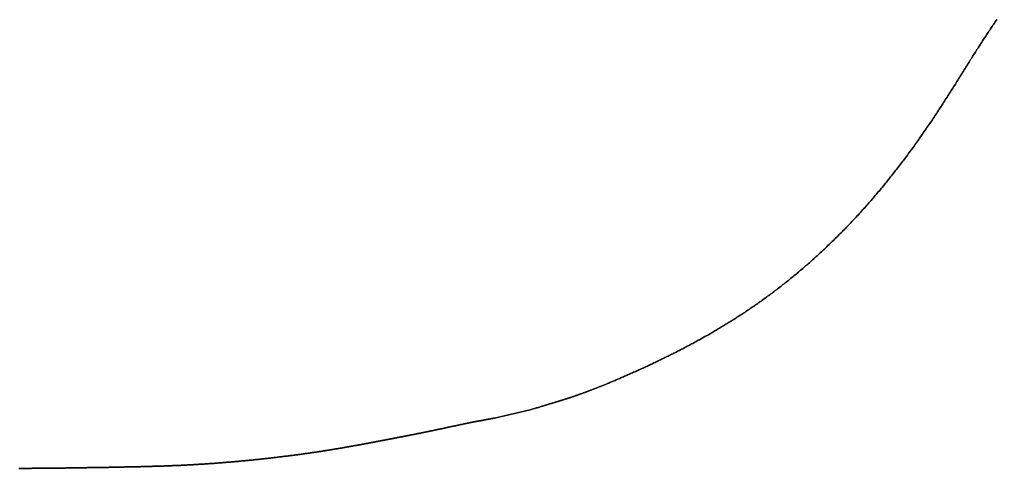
# Model space of a CAD drawing. Header units: inches. Extents: x 130170 to 284068, y 377793 to 804530.
# Drawn here: x 255829.5 to 255961.3, y 734740.1 to 734800.7 of the extents above; entities that cross this region are included whole.
import ezdxf

# ---------------------------------------------------------------- set-up
doc = ezdxf.new("R2010")
doc.units = ezdxf.units.IN
doc.header["$MEASUREMENT"] = 0
doc.layers.add('muni_il', color=7, linetype='Continuous')

msp = doc.modelspace()

# ---------------------------------------------------------------- linework, layer by layer
at = {"layer": 'muni_il'}
for points in [[(255829.47, 734740.12), (255829.57, 734740.12), (255829.67, 734740.12), (255829.76, 734740.12), (255829.86, 734740.12), (255829.96, 734740.12), (255830.06, 734740.13), (255830.16, 734740.13), (255830.26, 734740.13), (255830.35, 734740.13), (255830.45, 734740.13), (255830.55, 734740.13), (255830.65, 734740.13), (255830.75, 734740.13), (255830.85, 734740.13), (255830.95, 734740.13), (255831.04, 734740.13), (255831.14, 734740.13), (255831.24, 734740.14), (255831.34, 734740.14), (255831.44, 734740.14), (255831.54, 734740.14), (255831.64, 734740.14), (255831.74, 734740.14), (255831.84, 734740.14), (255831.94, 734740.14), (255832.04, 734740.14), (255832.14, 734740.14), (255832.24, 734740.14), (255832.34, 734740.15), (255832.44, 734740.15), (255832.54, 734740.15), (255832.63, 734740.15), (255832.73, 734740.15), (255832.83, 734740.15), (255832.93, 734740.15), (255833.03, 734740.15), (255833.13, 734740.15), (255833.23, 734740.15), (255833.33, 734740.16), (255833.43, 734740.16), (255833.53, 734740.16), (255833.63, 734740.16), (255833.73, 734740.16), (255833.83, 734740.16), (255833.93, 734740.16), (255834.03, 734740.16), (255834.12, 734740.16), (255834.22, 734740.16), (255834.32, 734740.17), (255834.42, 734740.17), (255834.52, 734740.17), (255834.62, 734740.17), (255834.72, 734740.17), (255834.82, 734740.17), (255834.91, 734740.17), (255835.01, 734740.17), (255835.11, 734740.18), (255835.21, 734740.18), (255835.31, 734740.18), (255835.4, 734740.18), (255835.5, 734740.18), (255835.6, 734740.18), (255835.7, 734740.18), (255835.8, 734740.18), (255835.89, 734740.19), (255835.99, 734740.19), (255836.09, 734740.19), (255836.18, 734740.19), (255836.28, 734740.19), (255836.38, 734740.19), (255836.47, 734740.19), (255836.57, 734740.19), (255836.67, 734740.2), (255836.76, 734740.2), (255836.86, 734740.2), (255836.95, 734740.2), (255837.05, 734740.2), (255837.14, 734740.2), (255837.24, 734740.2), (255837.33, 734740.2), (255837.43, 734740.21), (255837.52, 734740.21), (255837.62, 734740.21), (255837.71, 734740.21), (255837.81, 734740.21), (255837.9, 734740.21), (255837.99, 734740.21), (255838.09, 734740.22), (255838.18, 734740.22), (255838.27, 734740.22), (255838.37, 734740.22), (255838.46, 734740.22), (255838.55, 734740.22), (255838.64, 734740.22), (255838.73, 734740.23), (255838.83, 734740.23), (255838.92, 734740.23), (255839.01, 734740.23), (255839.1, 734740.23), (255839.19, 734740.23), (255839.28, 734740.23), (255839.37, 734740.24), (255839.46, 734740.24), (255839.55, 734740.24), (255839.64, 734740.24), (255839.73, 734740.24), (255839.82, 734740.24), (255839.91, 734740.24), (255840, 734740.25), (255840.09, 734740.25), (255840.17, 734740.25), (255840.26, 734740.25), (255840.35, 734740.25), (255840.44, 734740.25), (255840.52, 734740.26), (255840.61, 734740.26), (255840.7, 734740.26), (255840.78, 734740.26), (255840.87, 734740.26), (255840.96, 734740.26), (255841.04, 734740.26), (255841.13, 734740.27), (255841.21, 734740.27), (255841.3, 734740.27), (255841.38, 734740.27), (255841.47, 734740.27), (255841.55, 734740.27), (255841.64, 734740.28), (255841.72, 734740.28), (255841.8, 734740.28), (255841.89, 734740.28), (255841.97, 734740.28), (255842.05, 734740.28), (255842.14, 734740.28), (255842.22, 734740.29), (255842.3, 734740.29), (255842.38, 734740.29), (255842.47, 734740.29), (255842.55, 734740.29), (255842.63, 734740.29), (255842.71, 734740.3), (255842.79, 734740.3), (255842.87, 734740.3), (255842.95, 734740.3), (255843.03, 734740.3), (255843.11, 734740.3), (255843.19, 734740.31), (255843.27, 734740.31), (255843.35, 734740.31), (255843.43, 734740.31), (255843.51, 734740.31), (255843.59, 734740.31), (255843.67, 734740.31), (255843.74, 734740.32), (255843.82, 734740.32), (255843.9, 734740.32), (255843.98, 734740.32), (255844.06, 734740.32), (255844.13, 734740.32), (255844.21, 734740.33), (255844.29, 734740.33), (255844.36, 734740.33), (255844.44, 734740.33), (255844.52, 734740.33), (255844.59, 734740.33), (255844.67, 734740.34), (255844.75, 734740.34), (255844.82, 734740.34), (255844.9, 734740.34), (255844.97, 734740.34), (255845.05, 734740.34), (255845.12, 734740.35), (255845.2, 734740.35), (255845.28, 734740.35), (255845.35, 734740.35), (255845.42, 734740.35), (255845.5, 734740.35), (255845.57, 734740.36), (255845.65, 734740.36), (255845.72, 734740.36), (255845.8, 734740.36), (255845.87, 734740.36), (255845.95, 734740.37), (255846.02, 734740.37), (255846.09, 734740.37), (255846.17, 734740.37), (255846.24, 734740.37), (255846.31, 734740.37), (255846.39, 734740.38), (255846.46, 734740.38), (255846.54, 734740.38), (255846.61, 734740.38), (255846.68, 734740.38), (255846.76, 734740.39), (255846.83, 734740.39), (255846.9, 734740.39), (255846.98, 734740.39), (255847.05, 734740.39), (255847.12, 734740.4), (255847.2, 734740.4), (255847.27, 734740.4), (255847.34, 734740.4), (255847.42, 734740.4), (255847.49, 734740.41), (255847.56, 734740.41), (255847.64, 734740.41), (255847.71, 734740.41), (255847.78, 734740.41), (255847.86, 734740.42), (255847.93, 734740.42), (255848, 734740.42), (255848.08, 734740.42), (255848.15, 734740.42), (255848.22, 734740.43), (255848.3, 734740.43), (255848.37, 734740.43), (255848.44, 734740.43), (255848.52, 734740.44), (255848.59, 734740.44), (255848.67, 734740.44), (255848.74, 734740.44), (255848.82, 734740.45), (255848.89, 734740.45), (255848.96, 734740.45), (255849.04, 734740.45), (255849.11, 734740.46), (255849.19, 734740.46), (255849.26, 734740.46), (255849.34, 734740.46), (255849.41, 734740.47), (255849.49, 734740.47), (255849.57, 734740.47), (255849.64, 734740.48), (255849.72, 734740.48), (255849.79, 734740.48), (255849.87, 734740.48), (255849.95, 734740.49), (255850.02, 734740.49), (255850.1, 734740.49), (255850.18, 734740.5), (255850.25, 734740.5), (255850.33, 734740.5), (255850.41, 734740.51), (255850.49, 734740.51), (255850.57, 734740.51), (255850.64, 734740.52), (255850.72, 734740.52), (255850.8, 734740.52), (255850.88, 734740.53), (255850.96, 734740.53), (255851.04, 734740.53), (255851.12, 734740.54), (255851.2, 734740.54), (255851.28, 734740.54), (255851.36, 734740.55), (255851.44, 734740.55), (255851.52, 734740.56), (255851.6, 734740.56), (255851.68, 734740.56), (255851.77, 734740.57), (255851.85, 734740.57), (255851.93, 734740.58), (255852.01, 734740.58), (255852.1, 734740.58), (255852.18, 734740.59), (255852.26, 734740.59), (255852.35, 734740.6), (255852.43, 734740.6), (255852.52, 734740.61), (255852.6, 734740.61), (255852.69, 734740.62), (255852.77, 734740.62), (255852.86, 734740.63), (255852.94, 734740.63), (255853.03, 734740.64), (255853.12, 734740.64), (255853.2, 734740.65), (255853.29, 734740.65), (255853.38, 734740.66), (255853.47, 734740.66), (255853.56, 734740.67), (255853.64, 734740.67), (255853.73, 734740.68), (255853.82, 734740.68), (255853.91, 734740.69), (255854, 734740.69), (255854.09, 734740.7), (255854.18, 734740.71), (255854.27, 734740.71), (255854.37, 734740.72), (255854.46, 734740.72), (255854.55, 734740.73), (255854.64, 734740.74), (255854.73, 734740.74), (255854.83, 734740.75), (255854.92, 734740.75), (255855.02, 734740.76), (255855.11, 734740.77), (255855.2, 734740.77), (255855.3, 734740.78), (255855.39, 734740.79), (255855.49, 734740.79), (255855.58, 734740.8), (255855.68, 734740.81), (255855.78, 734740.81), (255855.87, 734740.82), (255855.97, 734740.83), (255856.07, 734740.84), (255856.17, 734740.84), (255856.26, 734740.85), (255856.36, 734740.86), (255856.46, 734740.87), (255856.56, 734740.87), (255856.66, 734740.88), (255856.76, 734740.89), (255856.86, 734740.9), (255856.96, 734740.91), (255857.06, 734740.91), (255857.16, 734740.92), (255857.26, 734740.93), (255857.36, 734740.94), (255857.46, 734740.95), (255857.56, 734740.95), (255857.67, 734740.96), (255857.77, 734740.97), (255857.87, 734740.98), (255857.97, 734740.99), (255858.08, 734741), (255858.18, 734741.01), (255858.28, 734741.02), (255858.39, 734741.02), (255858.49, 734741.03), (255858.59, 734741.04), (255858.7, 734741.05), (255858.8, 734741.06), (255858.91, 734741.07), (255859.01, 734741.08), (255859.12, 734741.09), (255859.22, 734741.1), (255859.33, 734741.11), (255859.43, 734741.12), (255859.54, 734741.13), (255859.65, 734741.14), (255859.75, 734741.15), (255859.86, 734741.16), (255859.97, 734741.17), (255860.07, 734741.18), (255860.18, 734741.19), (255860.29, 734741.2), (255860.39, 734741.21), (255860.5, 734741.22), (255860.61, 734741.23), (255860.72, 734741.24), (255860.82, 734741.25), (255860.93, 734741.26), (255861.04, 734741.27), (255861.15, 734741.29), (255861.25, 734741.3), (255861.36, 734741.31), (255861.47, 734741.32), (255861.58, 734741.33), (255861.69, 734741.34), (255861.79, 734741.35), (255861.9, 734741.36), (255862.01, 734741.38), (255862.12, 734741.39), (255862.23, 734741.4), (255862.33, 734741.41), (255862.44, 734741.42), (255862.55, 734741.43), (255862.66, 734741.45), (255862.77, 734741.46), (255862.87, 734741.47), (255862.98, 734741.48), (255863.09, 734741.49), (255863.2, 734741.51), (255863.31, 734741.52), (255863.41, 734741.53), (255863.52, 734741.54), (255863.63, 734741.55), (255863.74, 734741.57), (255863.84, 734741.58), (255863.95, 734741.59), (255864.06, 734741.6), (255864.16, 734741.62), (255864.27, 734741.63), (255864.38, 734741.64), (255864.48, 734741.65), (255864.59, 734741.67), (255864.7, 734741.68), (255864.8, 734741.69), (255864.91, 734741.71), (255865.01, 734741.72), (255865.12, 734741.73), (255865.22, 734741.74), (255865.33, 734741.76), (255865.43, 734741.77), (255865.54, 734741.78), (255865.64, 734741.8), (255865.75, 734741.81), (255865.85, 734741.82), (255865.95, 734741.84), (255866.06, 734741.85), (255866.16, 734741.86), (255866.26, 734741.88), (255866.36, 734741.89), (255866.47, 734741.9), (255866.57, 734741.92), (255866.67, 734741.93), (255866.77, 734741.94), (255866.87, 734741.96), (255866.97, 734741.97), (255867.07, 734741.98), (255867.18, 734742), (255867.28, 734742.01), (255867.37, 734742.02), (255867.47, 734742.04), (255867.57, 734742.05), (255867.67, 734742.06), (255867.77, 734742.08), (255867.87, 734742.09), (255867.97, 734742.1), (255868.06, 734742.12), (255868.16, 734742.13), (255868.26, 734742.15), (255868.35, 734742.16), (255868.45, 734742.17), (255868.55, 734742.19), (255868.64, 734742.2), (255868.74, 734742.21), (255868.83, 734742.23), (255868.92, 734742.24), (255869.02, 734742.26), (255869.11, 734742.27), (255869.21, 734742.28), (255869.3, 734742.3), (255869.39, 734742.31), (255869.48, 734742.32), (255869.58, 734742.34), (255869.67, 734742.35), (255869.76, 734742.37), (255869.85, 734742.38), (255869.94, 734742.39), (255870.03, 734742.41), (255870.12, 734742.42), (255870.21, 734742.43), (255870.3, 734742.45), (255870.39, 734742.46), (255870.47, 734742.48), (255870.56, 734742.49), (255870.65, 734742.5), (255870.74, 734742.52), (255870.82, 734742.53), (255870.91, 734742.54), (255871, 734742.56), (255871.08, 734742.57), (255871.17, 734742.58), (255871.25, 734742.6), (255871.34, 734742.61), (255871.42, 734742.63), (255871.5, 734742.64), (255871.59, 734742.65), (255871.67, 734742.67), (255871.75, 734742.68), (255871.84, 734742.69), (255871.92, 734742.71), (255872, 734742.72), (255872.08, 734742.73), (255872.16, 734742.75), (255872.25, 734742.76), (255872.33, 734742.78), (255872.41, 734742.79), (255872.49, 734742.8), (255872.57, 734742.82), (255872.65, 734742.83), (255872.73, 734742.84), (255872.8, 734742.86), (255872.88, 734742.87), (255872.96, 734742.88), (255873.04, 734742.9), (255873.12, 734742.91), (255873.2, 734742.92), (255873.27, 734742.94), (255873.35, 734742.95), (255873.43, 734742.96), (255873.5, 734742.98), (255873.58, 734742.99), (255873.65, 734743), (255873.73, 734743.02), (255873.81, 734743.03), (255873.88, 734743.04), (255873.96, 734743.06), (255874.03, 734743.07), (255874.1, 734743.08), (255874.18, 734743.1), (255874.25, 734743.11), (255874.33, 734743.12), (255874.4, 734743.14), (255874.47, 734743.15), (255874.55, 734743.16), (255874.62, 734743.18), (255874.69, 734743.19), (255874.76, 734743.2), (255874.84, 734743.22), (255874.91, 734743.23), (255874.98, 734743.24), (255875.05, 734743.25), (255875.12, 734743.27), (255875.19, 734743.28), (255875.27, 734743.29), (255875.34, 734743.31), (255875.41, 734743.32), (255875.48, 734743.33), (255875.55, 734743.35), (255875.62, 734743.36), (255875.69, 734743.37), (255875.76, 734743.38), (255875.83, 734743.4), (255875.9, 734743.41), (255875.97, 734743.42), (255876.04, 734743.44), (255876.1, 734743.45), (255876.17, 734743.46), (255876.24, 734743.47), (255876.31, 734743.49), (255876.38, 734743.5), (255876.45, 734743.51), (255876.52, 734743.52), (255876.58, 734743.54), (255876.65, 734743.55), (255876.72, 734743.56), (255876.79, 734743.58), (255876.85, 734743.59), (255876.92, 734743.6), (255876.99, 734743.61), (255877.06, 734743.63), (255877.12, 734743.64), (255877.19, 734743.65), (255877.26, 734743.66), (255877.32, 734743.68), (255877.39, 734743.69), (255877.46, 734743.7), (255877.52, 734743.71), (255877.59, 734743.73), (255877.65, 734743.74), (255877.72, 734743.75), (255877.78, 734743.76), (255877.85, 734743.78), (255877.92, 734743.79), (255877.98, 734743.8), (255878.05, 734743.81), (255878.11, 734743.83), (255878.18, 734743.84), (255878.24, 734743.85), (255878.31, 734743.86), (255878.37, 734743.88), (255878.44, 734743.89), (255878.5, 734743.9), (255878.57, 734743.91), (255878.63, 734743.92), (255878.69, 734743.94), (255878.76, 734743.95), (255878.82, 734743.96), (255878.89, 734743.97), (255878.95, 734743.99), (255879.01, 734744), (255879.08, 734744.01), (255879.14, 734744.02), (255879.21, 734744.03), (255879.27, 734744.05), (255879.33, 734744.06), (255879.4, 734744.07), (255879.46, 734744.08), (255879.52, 734744.1), (255879.59, 734744.11), (255879.65, 734744.12), (255879.71, 734744.13), (255879.78, 734744.14), (255879.84, 734744.16), (255879.9, 734744.17), (255879.97, 734744.18), (255880.03, 734744.19), (255880.09, 734744.2), (255880.16, 734744.22), (255880.22, 734744.23), (255880.28, 734744.24), (255880.35, 734744.25), (255880.41, 734744.27), (255880.47, 734744.28), (255880.54, 734744.29), (255880.6, 734744.3), (255880.66, 734744.31), (255880.72, 734744.33), (255880.79, 734744.34), (255880.85, 734744.35), (255880.91, 734744.36), (255880.98, 734744.38), (255881.04, 734744.39), (255881.11, 734744.4), (255881.17, 734744.41), (255881.23, 734744.43), (255881.3, 734744.44), (255881.36, 734744.45), (255881.42, 734744.46), (255881.49, 734744.47), (255881.55, 734744.49), (255881.62, 734744.5), (255881.68, 734744.51), (255881.75, 734744.53), (255881.81, 734744.54), (255881.88, 734744.55), (255881.94, 734744.56), (255882.01, 734744.58), (255882.07, 734744.59), (255882.14, 734744.6), (255882.2, 734744.62), (255882.27, 734744.63), (255882.33, 734744.64), (255882.4, 734744.65), (255882.47, 734744.67), (255882.53, 734744.68), (255882.6, 734744.69), (255882.67, 734744.71), (255882.74, 734744.72), (255882.8, 734744.73), (255882.87, 734744.75), (255882.94, 734744.76), (255883.01, 734744.78), (255883.08, 734744.79), (255883.15, 734744.8), (255883.21, 734744.82), (255883.28, 734744.83), (255883.35, 734744.85), (255883.42, 734744.86), (255883.5, 734744.87), (255883.57, 734744.89), (255883.64, 734744.9), (255883.71, 734744.92), (255883.78, 734744.93), (255883.85, 734744.95), (255883.92, 734744.96), (255884, 734744.98), (255884.07, 734744.99), (255884.14, 734745.01), (255884.22, 734745.02), (255884.29, 734745.04), (255884.37, 734745.05), (255884.44, 734745.07), (255884.52, 734745.08), (255884.59, 734745.1), (255884.67, 734745.11), (255884.74, 734745.13), (255884.82, 734745.14), (255884.9, 734745.16), (255884.98, 734745.18), (255885.05, 734745.19), (255885.13, 734745.21), (255885.21, 734745.22), (255885.29, 734745.24), (255885.37, 734745.26), (255885.45, 734745.27), (255885.53, 734745.29), (255885.6, 734745.31), (255885.68, 734745.32), (255885.77, 734745.34), (255885.85, 734745.36), (255885.93, 734745.37), (255886.01, 734745.39), (255886.09, 734745.41), (255886.17, 734745.42), (255886.25, 734745.44), (255886.33, 734745.46), (255886.42, 734745.48), (255886.5, 734745.49), (255886.58, 734745.51), (255886.66, 734745.53), (255886.74, 734745.55), (255886.83, 734745.56), (255886.91, 734745.58), (255886.99, 734745.6), (255887.07, 734745.62), (255887.16, 734745.63), (255887.24, 734745.65), (255887.32, 734745.67), (255887.4, 734745.69), (255887.49, 734745.7), (255887.57, 734745.72), (255887.65, 734745.74), (255887.73, 734745.76), (255887.82, 734745.77), (255887.9, 734745.79), (255887.98, 734745.81), (255888.06, 734745.82), (255888.14, 734745.84), (255888.22, 734745.86), (255888.3, 734745.88), (255888.38, 734745.89), (255888.46, 734745.91), (255888.54, 734745.93), (255888.62, 734745.94), (255888.7, 734745.96), (255888.78, 734745.98), (255888.86, 734745.99), (255888.93, 734746.01), (255889.01, 734746.03), (255889.09, 734746.04), (255889.16, 734746.06), (255889.24, 734746.07), (255889.31, 734746.09), (255889.39, 734746.11), (255889.46, 734746.12), (255889.54, 734746.14), (255889.61, 734746.15), (255889.68, 734746.17), (255889.75, 734746.18), (255889.82, 734746.2), (255889.89, 734746.21), (255889.96, 734746.22), (255890.03, 734746.24), (255890.1, 734746.25), (255890.17, 734746.27), (255890.24, 734746.28), (255890.31, 734746.3), (255890.38, 734746.31), (255890.44, 734746.32), (255890.51, 734746.34), (255890.58, 734746.35), (255890.64, 734746.36), (255890.71, 734746.38), (255890.77, 734746.39), (255890.84, 734746.4), (255890.9, 734746.41), (255890.97, 734746.43), (255891.03, 734746.44), (255891.1, 734746.45), (255891.16, 734746.46), (255891.23, 734746.48), (255891.29, 734746.49), (255891.36, 734746.5), (255891.42, 734746.51), (255891.49, 734746.53), (255891.55, 734746.54), (255891.62, 734746.55), (255891.69, 734746.56), (255891.75, 734746.58), (255891.82, 734746.59), (255891.89, 734746.6), (255891.96, 734746.61), (255892.03, 734746.63), (255892.1, 734746.64), (255892.17, 734746.65), (255892.24, 734746.67), (255892.32, 734746.68), (255892.39, 734746.69), (255892.47, 734746.71), (255892.54, 734746.72), (255892.62, 734746.74), (255892.7, 734746.75), (255892.78, 734746.76), (255892.86, 734746.78), (255892.94, 734746.79), (255893.02, 734746.81), (255893.1, 734746.82), (255893.19, 734746.84), (255893.27, 734746.85), (255893.35, 734746.87), (255893.44, 734746.89), (255893.52, 734746.9), (255893.61, 734746.92), (255898.39, 734748.03), (255898.69, 734748.12), (255898.84, 734748.16), (255898.98, 734748.2), (255899.12, 734748.25), (255899.25, 734748.28), (255899.38, 734748.32), (255899.51, 734748.36), (255899.64, 734748.4), (255899.76, 734748.43), (255899.88, 734748.47), (255899.99, 734748.51), (255900.11, 734748.54), (255900.22, 734748.57), (255900.33, 734748.61), (255900.43, 734748.64), (255900.54, 734748.67), (255900.64, 734748.7), (255900.74, 734748.73), (255900.84, 734748.76), (255900.94, 734748.79), (255901.03, 734748.82), (255901.12, 734748.84), (255901.21, 734748.87), (255901.3, 734748.9), (255901.39, 734748.93), (255901.47, 734748.95), (255901.55, 734748.98), (255901.63, 734749), (255901.71, 734749.03), (255901.79, 734749.05), (255901.87, 734749.07), (255901.94, 734749.1), (255902.02, 734749.12), (255902.09, 734749.14), (255902.16, 734749.17), (255902.23, 734749.19), (255902.3, 734749.21), (255902.37, 734749.23), (255902.43, 734749.25), (255902.5, 734749.27), (255902.56, 734749.29), (255902.63, 734749.31), (255902.69, 734749.33), (255902.75, 734749.35), (255902.81, 734749.37), (255902.87, 734749.39), (255902.93, 734749.41), (255902.99, 734749.43), (255903.05, 734749.44), (255903.11, 734749.46), (255903.16, 734749.48), (255903.22, 734749.5), (255903.28, 734749.52), (255903.33, 734749.53), (255903.39, 734749.55), (255903.44, 734749.57), (255903.5, 734749.59), (255903.55, 734749.61), (255903.61, 734749.62), (255903.66, 734749.64), (255903.72, 734749.66), (255903.77, 734749.68), (255903.83, 734749.7), (255903.88, 734749.71), (255903.94, 734749.73), (255903.99, 734749.75), (255904.05, 734749.77), (255904.1, 734749.79), (255904.16, 734749.81), (255904.22, 734749.83), (255904.27, 734749.85), (255904.33, 734749.87), (255904.39, 734749.89), (255904.45, 734749.91), (255904.51, 734749.93), (255904.57, 734749.95), (255904.63, 734749.97), (255904.69, 734749.99), (255904.75, 734750.01), (255904.82, 734750.03), (255904.88, 734750.06), (255904.94, 734750.08), (255905.01, 734750.1), (255905.08, 734750.13), (255905.14, 734750.15), (255905.21, 734750.18), (255905.28, 734750.2), (255905.35, 734750.23), (255905.42, 734750.25), (255905.5, 734750.28), (255905.57, 734750.31), (255905.64, 734750.33), (255905.72, 734750.36), (255905.8, 734750.39), (255905.87, 734750.42), (255905.95, 734750.45), (255906.03, 734750.48), (255906.12, 734750.51), (255906.2, 734750.54), (255906.28, 734750.57), (255906.37, 734750.6), (255906.45, 734750.64), (255906.54, 734750.67), (255906.63, 734750.7), (255906.72, 734750.74), (255906.81, 734750.77), (255906.9, 734750.81), (255907, 734750.85), (255907.09, 734750.88), (255907.19, 734750.92), (255907.29, 734750.96), (255907.39, 734751), (255907.49, 734751.04), (255907.59, 734751.08), (255907.69, 734751.12), (255907.79, 734751.16), (255907.9, 734751.2), (255908, 734751.24), (255908.11, 734751.29), (255908.22, 734751.33), (255908.33, 734751.37), (255908.44, 734751.42), (255908.55, 734751.46), (255908.66, 734751.51), (255908.78, 734751.56), (255908.89, 734751.61), (255909.01, 734751.65), (255909.13, 734751.7), (255909.24, 734751.75), (255909.36, 734751.8), (255909.48, 734751.85), (255909.61, 734751.9), (255909.73, 734751.95), (255909.85, 734752), (255909.98, 734752.06), (255910.1, 734752.11), (255910.23, 734752.16), (255910.36, 734752.22), (255910.48, 734752.27), (255910.61, 734752.33), (255910.74, 734752.38), (255910.87, 734752.44), (255911, 734752.5), (255911.14, 734752.55), (255911.27, 734752.61), (255911.4, 734752.67), (255911.54, 734752.73), (255911.67, 734752.79), (255911.81, 734752.85), (255911.95, 734752.91), (255912.08, 734752.97), (255912.22, 734753.03), (255912.36, 734753.09), (255912.5, 734753.16), (255912.64, 734753.22), (255912.78, 734753.28), (255912.92, 734753.35), (255913.06, 734753.41), (255913.2, 734753.47), (255913.35, 734753.54), (255913.49, 734753.61), (255913.63, 734753.67), (255913.78, 734753.74), (255913.92, 734753.8), (255914.07, 734753.87), (255914.21, 734753.94), (255914.36, 734754.01), (255914.5, 734754.07), (255914.65, 734754.14), (255914.79, 734754.21), (255914.94, 734754.28), (255915.09, 734754.35), (255915.24, 734754.42), (255915.38, 734754.49), (255915.53, 734754.56), (255915.68, 734754.63), (255915.83, 734754.71), (255915.98, 734754.78), (255916.13, 734754.85), (255916.27, 734754.92), (255916.42, 734755), (255916.57, 734755.07), (255916.72, 734755.14), (255916.87, 734755.22), (255917.02, 734755.29), (255917.17, 734755.37), (255917.32, 734755.44), (255917.47, 734755.52), (255917.62, 734755.59), (255917.77, 734755.67), (255917.92, 734755.74), (255918.07, 734755.82), (255918.22, 734755.9), (255918.37, 734755.97), (255918.52, 734756.05), (255918.67, 734756.13), (255918.82, 734756.21), (255918.98, 734756.28), (255919.13, 734756.36), (255919.28, 734756.44), (255919.43, 734756.52), (255919.58, 734756.6), (255919.73, 734756.68), (255919.88, 734756.76), (255920.03, 734756.84), (255920.18, 734756.92), (255920.33, 734757), (255920.48, 734757.08), (255920.63, 734757.17), (255920.78, 734757.25), (255920.93, 734757.33), (255921.08, 734757.41), (255921.23, 734757.49), (255921.38, 734757.58), (255921.53, 734757.66), (255921.68, 734757.75), (255921.83, 734757.83), (255921.98, 734757.91), (255922.13, 734758), (255922.28, 734758.08), (255922.43, 734758.17), (255922.58, 734758.25), (255922.73, 734758.34), (255922.88, 734758.43), (255923.03, 734758.51), (255923.17, 734758.6), (255923.32, 734758.69), (255923.47, 734758.77), (255923.62, 734758.86), (255923.77, 734758.95), (255923.92, 734759.04), (255924.07, 734759.13), (255924.22, 734759.22), (255924.37, 734759.31), (255924.51, 734759.4), (255924.66, 734759.49), (255924.81, 734759.58), (255924.96, 734759.67), (255925.11, 734759.76), (255925.26, 734759.85), (255925.4, 734759.95), (255925.55, 734760.04), (255925.7, 734760.13), (255925.85, 734760.22), (255926, 734760.32), (255926.14, 734760.41), (255926.29, 734760.51), (255926.44, 734760.6), (255926.59, 734760.7), (255926.74, 734760.79), (255926.88, 734760.89), (255927.03, 734760.99), (255927.18, 734761.08), (255927.33, 734761.18), (255927.47, 734761.28), (255927.62, 734761.38), (255927.77, 734761.48), (255927.92, 734761.58), (255928.06, 734761.68), (255928.21, 734761.78), (255928.36, 734761.88), (255928.51, 734761.98), (255928.65, 734762.08), (255928.8, 734762.19), (255928.95, 734762.29), (255929.1, 734762.39), (255929.24, 734762.5), (255929.39, 734762.6), (255929.54, 734762.7), (255929.69, 734762.81), (255929.83, 734762.92), (255929.98, 734763.02), (255930.13, 734763.13), (255930.28, 734763.24), (255930.43, 734763.35), (255930.57, 734763.45), (255930.72, 734763.56), (255930.87, 734763.67), (255931.02, 734763.78), (255931.16, 734763.89), (255931.31, 734764), (255931.46, 734764.12), (255931.61, 734764.23), (255931.75, 734764.34), (255931.9, 734764.46), (255932.05, 734764.57), (255932.2, 734764.68), (255932.35, 734764.8), (255932.49, 734764.92), (255932.64, 734765.03), (255932.79, 734765.15), (255932.94, 734765.27), (255933.09, 734765.38), (255933.23, 734765.5), (255933.38, 734765.62), (255933.53, 734765.74), (255933.68, 734765.86), (255933.83, 734765.98), (255933.97, 734766.11), (255934.12, 734766.23), (255934.27, 734766.35), (255934.42, 734766.47), (255934.57, 734766.6), (255934.71, 734766.72), (255934.86, 734766.85), (255935.01, 734766.97), (255935.16, 734767.1), (255935.31, 734767.23), (255935.46, 734767.36), (255935.6, 734767.48), (255935.75, 734767.61), (255935.9, 734767.74), (255936.05, 734767.87), (255936.2, 734768), (255936.35, 734768.14), (255936.49, 734768.27), (255936.64, 734768.4), (255936.79, 734768.53), (255936.94, 734768.67), (255937.09, 734768.8), (255937.23, 734768.94), (255937.38, 734769.07), (255937.53, 734769.21), (255937.68, 734769.35), (255937.83, 734769.48), (255937.97, 734769.62), (255938.12, 734769.76), (255938.27, 734769.9), (255938.42, 734770.04), (255938.56, 734770.18), (255938.71, 734770.32), (255938.86, 734770.46), (255939.01, 734770.61), (255939.15, 734770.75), (255939.3, 734770.89), (255939.45, 734771.04), (255939.6, 734771.18), (255939.74, 734771.33), (255939.89, 734771.47), (255940.04, 734771.62), (255940.18, 734771.77), (255940.33, 734771.91), (255940.48, 734772.06), (255940.62, 734772.21), (255940.77, 734772.36), (255940.92, 734772.51), (255941.06, 734772.66), (255941.21, 734772.81), (255941.35, 734772.96), (255941.5, 734773.12), (255941.64, 734773.27), (255941.79, 734773.42), (255941.93, 734773.58), (255942.08, 734773.73), (255942.22, 734773.89), (255942.37, 734774.04), (255942.51, 734774.2), (255942.66, 734774.35), (255942.8, 734774.51), (255942.94, 734774.67), (255943.09, 734774.83), (255943.23, 734774.99), (255943.37, 734775.14), (255943.52, 734775.3), (255943.66, 734775.46), (255943.8, 734775.63), (255943.95, 734775.79), (255944.09, 734775.95), (255944.23, 734776.11), (255944.37, 734776.27), (255944.51, 734776.44), (255944.65, 734776.6), (255944.79, 734776.76), (255944.93, 734776.93), (255945.07, 734777.09), (255945.21, 734777.26), (255945.35, 734777.42), (255945.49, 734777.59), (255945.63, 734777.75), (255945.77, 734777.92), (255945.91, 734778.09), (255946.05, 734778.26), (255946.19, 734778.42), (255946.32, 734778.59), (255946.46, 734778.76), (255946.6, 734778.93), (255946.73, 734779.1), (255946.87, 734779.27), (255947.01, 734779.44), (255947.14, 734779.61), (255947.28, 734779.78), (255947.41, 734779.95), (255947.55, 734780.12), (255947.68, 734780.3), (255947.82, 734780.47), (255947.95, 734780.64), (255948.08, 734780.81), (255948.22, 734780.99), (255948.35, 734781.16), (255948.48, 734781.33), (255948.61, 734781.51), (255948.75, 734781.68), (255948.88, 734781.86), (255949.01, 734782.03), (255949.14, 734782.21), (255949.27, 734782.38), (255949.4, 734782.56), (255949.53, 734782.73), (255949.66, 734782.91), (255949.78, 734783.08), (255949.91, 734783.26), (255950.04, 734783.44), (255950.17, 734783.61), (255950.29, 734783.79), (255950.42, 734783.97), (255950.55, 734784.14), (255950.67, 734784.32), (255950.8, 734784.5), (255950.92, 734784.68), (255951.05, 734784.85), (255951.17, 734785.03), (255951.3, 734785.21), (255951.42, 734785.39), (255951.54, 734785.57), (255951.67, 734785.74), (255951.79, 734785.92), (255951.91, 734786.1), (255952.03, 734786.28), (255952.15, 734786.46), (255952.28, 734786.64), (255952.4, 734786.81), (255952.52, 734786.99), (255952.64, 734787.17), (255952.75, 734787.35), (255952.87, 734787.53), (255952.99, 734787.71), (255953.11, 734787.89), (255953.23, 734788.06), (255953.35, 734788.24), (255953.46, 734788.42), (255953.58, 734788.6), (255953.7, 734788.78), (255953.81, 734788.96), (255953.93, 734789.13), (255954.04, 734789.31), (255954.16, 734789.49), (255954.27, 734789.67), (255954.39, 734789.85), (255954.5, 734790.02), (255954.62, 734790.2), (255954.73, 734790.38), (255954.84, 734790.56), (255954.96, 734790.74), (255955.07, 734790.91), (255955.18, 734791.09), (255955.29, 734791.27), (255955.4, 734791.44), (255955.51, 734791.62), (255955.63, 734791.8), (255955.74, 734791.97), (255955.85, 734792.15), (255955.96, 734792.32), (255956.07, 734792.5), (255956.18, 734792.67), (255956.29, 734792.85), (255956.4, 734793.02), (255956.51, 734793.2), (255956.61, 734793.37), (255956.72, 734793.55), (255956.83, 734793.72), (255956.94, 734793.89), (255957.05, 734794.07), (255957.16, 734794.24), (255957.26, 734794.41), (255957.37, 734794.59), (255957.48, 734794.76), (255957.59, 734794.93), (255957.69, 734795.1), (255957.8, 734795.27), (255957.91, 734795.44), (255958.02, 734795.61), (255958.12, 734795.78), (255958.23, 734795.95), (255958.34, 734796.12), (255958.44, 734796.29), (255958.55, 734796.46), (255958.66, 734796.63), (255958.76, 734796.79), (255958.87, 734796.96), (255958.98, 734797.13), (255959.08, 734797.29), (255959.19, 734797.46), (255959.3, 734797.63), (255959.4, 734797.79), (255959.51, 734797.96), (255959.62, 734798.12), (255959.72, 734798.28), (255959.83, 734798.45), (255959.94, 734798.61), (255960.05, 734798.77), (255960.15, 734798.93), (255960.26, 734799.1), (255960.37, 734799.26), (255960.48, 734799.42), (255960.59, 734799.58), (255960.69, 734799.74), (255960.8, 734799.9), (255960.91, 734800.05), (255961.02, 734800.21), (255961.13, 734800.37), (255961.24, 734800.53), (255961.35, 734800.68)], [(255961.35, 734800.68), (255961.24, 734800.53), (255961.13, 734800.37), (255961.02, 734800.21), (255960.91, 734800.05), (255960.8, 734799.9), (255960.69, 734799.74), (255960.59, 734799.58), (255960.48, 734799.42), (255960.37, 734799.26), (255960.26, 734799.1), (255960.15, 734798.93), (255960.05, 734798.77), (255959.94, 734798.61), (255959.83, 734798.45), (255959.72, 734798.28), (255959.62, 734798.12), (255959.51, 734797.96), (255959.4, 734797.79), (255959.3, 734797.63), (255959.19, 734797.46), (255959.08, 734797.29), (255958.98, 734797.13), (255958.87, 734796.96), (255958.76, 734796.79), (255958.66, 734796.63), (255958.55, 734796.46), (255958.44, 734796.29), (255958.34, 734796.12), (255958.23, 734795.95), (255958.12, 734795.78), (255958.02, 734795.61), (255957.91, 734795.44), (255957.8, 734795.27), (255957.69, 734795.1), (255957.59, 734794.93), (255957.48, 734794.76), (255957.37, 734794.59), (255957.26, 734794.41), (255957.16, 734794.24), (255957.05, 734794.07), (255956.94, 734793.89), (255956.83, 734793.72), (255956.72, 734793.55), (255956.61, 734793.37), (255956.51, 734793.2), (255956.4, 734793.02), (255956.29, 734792.85), (255956.18, 734792.67), (255956.07, 734792.5), (255955.96, 734792.32), (255955.85, 734792.15), (255955.74, 734791.97), (255955.63, 734791.8), (255955.51, 734791.62), (255955.4, 734791.44), (255955.29, 734791.27), (255955.18, 734791.09), (255955.07, 734790.91), (255954.96, 734790.74), (255954.84, 734790.56), (255954.73, 734790.38), (255954.62, 734790.2), (255954.5, 734790.02), (255954.39, 734789.85), (255954.27, 734789.67), (255954.16, 734789.49), (255954.04, 734789.31), (255953.93, 734789.13), (255953.81, 734788.96), (255953.7, 734788.78), (255953.58, 734788.6), (255953.46, 734788.42), (255953.35, 734788.24), (255953.23, 734788.06), (255953.11, 734787.89), (255952.99, 734787.71), (255952.87, 734787.53), (255952.75, 734787.35), (255952.64, 734787.17), (255952.52, 734786.99), (255952.4, 734786.81), (255952.28, 734786.64), (255952.15, 734786.46), (255952.03, 734786.28), (255951.91, 734786.1), (255951.79, 734785.92), (255951.67, 734785.74), (255951.54, 734785.57), (255951.42, 734785.39), (255951.3, 734785.21), (255951.17, 734785.03), (255951.05, 734784.85), (255950.92, 734784.68), (255950.8, 734784.5), (255950.67, 734784.32), (255950.55, 734784.14), (255950.42, 734783.97), (255950.29, 734783.79), (255950.17, 734783.61), (255950.04, 734783.44), (255949.91, 734783.26), (255949.78, 734783.08), (255949.66, 734782.91), (255949.53, 734782.73), (255949.4, 734782.56), (255949.27, 734782.38), (255949.14, 734782.21), (255949.01, 734782.03), (255948.88, 734781.86), (255948.75, 734781.68), (255948.61, 734781.51), (255948.48, 734781.33), (255948.35, 734781.16), (255948.22, 734780.99), (255948.08, 734780.81), (255947.95, 734780.64), (255947.82, 734780.47), (255947.68, 734780.3), (255947.55, 734780.12), (255947.41, 734779.95), (255947.28, 734779.78), (255947.14, 734779.61), (255947.01, 734779.44), (255946.87, 734779.27), (255946.73, 734779.1), (255946.6, 734778.93), (255946.46, 734778.76), (255946.32, 734778.59), (255946.19, 734778.42), (255946.05, 734778.26), (255945.91, 734778.09), (255945.77, 734777.92), (255945.63, 734777.75), (255945.49, 734777.59), (255945.35, 734777.42), (255945.21, 734777.26), (255945.07, 734777.09), (255944.93, 734776.93), (255944.79, 734776.76), (255944.65, 734776.6), (255944.51, 734776.44), (255944.37, 734776.27), (255944.23, 734776.11), (255944.09, 734775.95), (255943.95, 734775.79), (255943.8, 734775.63), (255943.66, 734775.46), (255943.52, 734775.3), (255943.37, 734775.14), (255943.23, 734774.99), (255943.09, 734774.83), (255942.94, 734774.67), (255942.8, 734774.51), (255942.66, 734774.35), (255942.51, 734774.2), (255942.37, 734774.04), (255942.22, 734773.89), (255942.08, 734773.73), (255941.93, 734773.58), (255941.79, 734773.42), (255941.64, 734773.27), (255941.5, 734773.12), (255941.35, 734772.96), (255941.21, 734772.81), (255941.06, 734772.66), (255940.92, 734772.51), (255940.77, 734772.36), (255940.62, 734772.21), (255940.48, 734772.06), (255940.33, 734771.91), (255940.18, 734771.77), (255940.04, 734771.62), (255939.89, 734771.47), (255939.74, 734771.33), (255939.6, 734771.18), (255939.45, 734771.04), (255939.3, 734770.89), (255939.15, 734770.75), (255939.01, 734770.61), (255938.86, 734770.46), (255938.71, 734770.32), (255938.56, 734770.18), (255938.42, 734770.04), (255938.27, 734769.9), (255938.12, 734769.76), (255937.97, 734769.62), (255937.83, 734769.48), (255937.68, 734769.35), (255937.53, 734769.21), (255937.38, 734769.07), (255937.23, 734768.94), (255937.09, 734768.8), (255936.94, 734768.67), (255936.79, 734768.53), (255936.64, 734768.4), (255936.49, 734768.27), (255936.35, 734768.14), (255936.2, 734768), (255936.05, 734767.87), (255935.9, 734767.74), (255935.75, 734767.61), (255935.6, 734767.48), (255935.46, 734767.36), (255935.31, 734767.23), (255935.16, 734767.1), (255935.01, 734766.97), (255934.86, 734766.85), (255934.71, 734766.72), (255934.57, 734766.6), (255934.42, 734766.47), (255934.27, 734766.35), (255934.12, 734766.23), (255933.97, 734766.11), (255933.83, 734765.98), (255933.68, 734765.86), (255933.53, 734765.74), (255933.38, 734765.62), (255933.23, 734765.5), (255933.09, 734765.38), (255932.94, 734765.27), (255932.79, 734765.15), (255932.64, 734765.03), (255932.49, 734764.92), (255932.35, 734764.8), (255932.2, 734764.68), (255932.05, 734764.57), (255931.9, 734764.46), (255931.75, 734764.34), (255931.61, 734764.23), (255931.46, 734764.12), (255931.31, 734764), (255931.16, 734763.89), (255931.02, 734763.78), (255930.87, 734763.67), (255930.72, 734763.56), (255930.57, 734763.45), (255930.43, 734763.35), (255930.28, 734763.24), (255930.13, 734763.13), (255929.98, 734763.02), (255929.83, 734762.92), (255929.69, 734762.81), (255929.54, 734762.7), (255929.39, 734762.6), (255929.24, 734762.5), (255929.1, 734762.39), (255928.95, 734762.29), (255928.8, 734762.19), (255928.65, 734762.08), (255928.51, 734761.98), (255928.36, 734761.88), (255928.21, 734761.78), (255928.06, 734761.68), (255927.92, 734761.58), (255927.77, 734761.48), (255927.62, 734761.38), (255927.47, 734761.28), (255927.33, 734761.18), (255927.18, 734761.08), (255927.03, 734760.99), (255926.88, 734760.89), (255926.74, 734760.79), (255926.59, 734760.7), (255926.44, 734760.6), (255926.29, 734760.51), (255926.14, 734760.41), (255926, 734760.32), (255925.85, 734760.22), (255925.7, 734760.13), (255925.55, 734760.04), (255925.4, 734759.95), (255925.26, 734759.85), (255925.11, 734759.76), (255924.96, 734759.67), (255924.81, 734759.58), (255924.66, 734759.49), (255924.51, 734759.4), (255924.37, 734759.31), (255924.22, 734759.22), (255924.07, 734759.13), (255923.92, 734759.04), (255923.77, 734758.95), (255923.62, 734758.86), (255923.47, 734758.77), (255923.32, 734758.69), (255923.17, 734758.6), (255923.03, 734758.51), (255922.88, 734758.43), (255922.73, 734758.34), (255922.58, 734758.25), (255922.43, 734758.17), (255922.28, 734758.08), (255922.13, 734758), (255921.98, 734757.91), (255921.83, 734757.83), (255921.68, 734757.75), (255921.53, 734757.66), (255921.38, 734757.58), (255921.23, 734757.49), (255921.08, 734757.41), (255920.93, 734757.33), (255920.78, 734757.25), (255920.63, 734757.17), (255920.48, 734757.08), (255920.33, 734757), (255920.18, 734756.92), (255920.03, 734756.84), (255919.88, 734756.76), (255919.73, 734756.68), (255919.58, 734756.6), (255919.43, 734756.52), (255919.28, 734756.44), (255919.13, 734756.36), (255918.98, 734756.28), (255918.82, 734756.21), (255918.67, 734756.13), (255918.52, 734756.05), (255918.37, 734755.97), (255918.22, 734755.9), (255918.07, 734755.82), (255917.92, 734755.74), (255917.77, 734755.67), (255917.62, 734755.59), (255917.47, 734755.52), (255917.32, 734755.44), (255917.17, 734755.37), (255917.02, 734755.29), (255916.87, 734755.22), (255916.72, 734755.14), (255916.57, 734755.07), (255916.42, 734755), (255916.27, 734754.92), (255916.13, 734754.85), (255915.98, 734754.78), (255915.83, 734754.71), (255915.68, 734754.63), (255915.53, 734754.56), (255915.38, 734754.49), (255915.24, 734754.42), (255915.09, 734754.35), (255914.94, 734754.28), (255914.79, 734754.21), (255914.65, 734754.14), (255914.5, 734754.07), (255914.36, 734754.01), (255914.21, 734753.94), (255914.07, 734753.87), (255913.92, 734753.8), (255913.78, 734753.74), (255913.63, 734753.67), (255913.49, 734753.61), (255913.35, 734753.54), (255913.2, 734753.47), (255913.06, 734753.41), (255912.92, 734753.35), (255912.78, 734753.28), (255912.64, 734753.22), (255912.5, 734753.16), (255912.36, 734753.09), (255912.22, 734753.03), (255912.08, 734752.97), (255911.95, 734752.91), (255911.81, 734752.85), (255911.67, 734752.79), (255911.54, 734752.73), (255911.4, 734752.67), (255911.27, 734752.61), (255911.14, 734752.55), (255911, 734752.5), (255910.87, 734752.44), (255910.74, 734752.38), (255910.61, 734752.33), (255910.48, 734752.27), (255910.36, 734752.22), (255910.23, 734752.16), (255910.1, 734752.11), (255909.98, 734752.06), (255909.85, 734752), (255909.73, 734751.95), (255909.61, 734751.9), (255909.48, 734751.85), (255909.36, 734751.8), (255909.24, 734751.75), (255909.13, 734751.7), (255909.01, 734751.65), (255908.89, 734751.61), (255908.78, 734751.56), (255908.66, 734751.51), (255908.55, 734751.46), (255908.44, 734751.42), (255908.33, 734751.37), (255908.22, 734751.33), (255908.11, 734751.29), (255908, 734751.24), (255907.9, 734751.2), (255907.79, 734751.16), (255907.69, 734751.12), (255907.59, 734751.08), (255907.49, 734751.04), (255907.39, 734751), (255907.29, 734750.96), (255907.19, 734750.92), (255907.09, 734750.88), (255907, 734750.85), (255906.9, 734750.81), (255906.81, 734750.77), (255906.72, 734750.74), (255906.63, 734750.7), (255906.54, 734750.67), (255906.45, 734750.64), (255906.37, 734750.6), (255906.28, 734750.57), (255906.2, 734750.54), (255906.12, 734750.51), (255906.03, 734750.48), (255905.95, 734750.45), (255905.87, 734750.42), (255905.8, 734750.39), (255905.72, 734750.36), (255905.64, 734750.33), (255905.57, 734750.31), (255905.5, 734750.28), (255905.42, 734750.25), (255905.35, 734750.23), (255905.28, 734750.2), (255905.21, 734750.18), (255905.14, 734750.15), (255905.08, 734750.13), (255905.01, 734750.1), (255904.94, 734750.08), (255904.88, 734750.06), (255904.82, 734750.03), (255904.75, 734750.01), (255904.69, 734749.99), (255904.63, 734749.97), (255904.57, 734749.95), (255904.51, 734749.93), (255904.45, 734749.91), (255904.39, 734749.89), (255904.33, 734749.87), (255904.27, 734749.85), (255904.22, 734749.83), (255904.16, 734749.81), (255904.1, 734749.79), (255904.05, 734749.77), (255903.99, 734749.75), (255903.94, 734749.73), (255903.88, 734749.71), (255903.83, 734749.7), (255903.77, 734749.68), (255903.72, 734749.66), (255903.66, 734749.64), (255903.61, 734749.62), (255903.55, 734749.61), (255903.5, 734749.59), (255903.44, 734749.57), (255903.39, 734749.55), (255903.33, 734749.53), (255903.28, 734749.52), (255903.22, 734749.5), (255903.16, 734749.48), (255903.11, 734749.46), (255903.05, 734749.44), (255902.99, 734749.43), (255902.93, 734749.41), (255902.87, 734749.39), (255902.81, 734749.37), (255902.75, 734749.35), (255902.69, 734749.33), (255902.63, 734749.31), (255902.56, 734749.29), (255902.5, 734749.27), (255902.43, 734749.25), (255902.37, 734749.23), (255902.3, 734749.21), (255902.23, 734749.19), (255902.16, 734749.17), (255902.09, 734749.14), (255902.02, 734749.12), (255901.94, 734749.1), (255901.87, 734749.07), (255901.79, 734749.05), (255901.71, 734749.03), (255901.63, 734749), (255901.55, 734748.98), (255901.47, 734748.95), (255901.39, 734748.93), (255901.3, 734748.9), (255901.21, 734748.87), (255901.12, 734748.84), (255901.03, 734748.82), (255900.94, 734748.79), (255900.84, 734748.76), (255900.74, 734748.73), (255900.64, 734748.7), (255900.54, 734748.67), (255900.43, 734748.64), (255900.33, 734748.61), (255900.22, 734748.57), (255900.11, 734748.54), (255899.99, 734748.51), (255899.88, 734748.47), (255899.76, 734748.43), (255899.64, 734748.4), (255899.51, 734748.36), (255899.38, 734748.32), (255899.25, 734748.28), (255899.12, 734748.25), (255898.98, 734748.2), (255898.84, 734748.16), (255898.69, 734748.12), (255898.39, 734748.03), (255893.61, 734746.92), (255893.52, 734746.9), (255893.44, 734746.89), (255893.35, 734746.87), (255893.27, 734746.85), (255893.19, 734746.84), (255893.1, 734746.82), (255893.02, 734746.81), (255892.94, 734746.79), (255892.86, 734746.78), (255892.78, 734746.76), (255892.7, 734746.75), (255892.62, 734746.74), (255892.54, 734746.72), (255892.47, 734746.71), (255892.39, 734746.69), (255892.32, 734746.68), (255892.24, 734746.67), (255892.17, 734746.65), (255892.1, 734746.64), (255892.03, 734746.63), (255891.96, 734746.61), (255891.89, 734746.6), (255891.82, 734746.59), (255891.75, 734746.58), (255891.69, 734746.56), (255891.62, 734746.55), (255891.55, 734746.54), (255891.49, 734746.53), (255891.42, 734746.51), (255891.36, 734746.5), (255891.29, 734746.49), (255891.23, 734746.48), (255891.16, 734746.46), (255891.1, 734746.45), (255891.03, 734746.44), (255890.97, 734746.43), (255890.9, 734746.41), (255890.84, 734746.4), (255890.77, 734746.39), (255890.71, 734746.38), (255890.64, 734746.36), (255890.58, 734746.35), (255890.51, 734746.34), (255890.44, 734746.32), (255890.38, 734746.31), (255890.31, 734746.3), (255890.24, 734746.28), (255890.17, 734746.27), (255890.1, 734746.25), (255890.03, 734746.24), (255889.96, 734746.22), (255889.89, 734746.21), (255889.82, 734746.2), (255889.75, 734746.18), (255889.68, 734746.17), (255889.61, 734746.15), (255889.54, 734746.14), (255889.46, 734746.12), (255889.39, 734746.11), (255889.31, 734746.09), (255889.24, 734746.07), (255889.16, 734746.06), (255889.09, 734746.04), (255889.01, 734746.03), (255888.93, 734746.01), (255888.86, 734745.99), (255888.78, 734745.98), (255888.7, 734745.96), (255888.62, 734745.94), (255888.54, 734745.93), (255888.46, 734745.91), (255888.38, 734745.89), (255888.3, 734745.88), (255888.22, 734745.86), (255888.14, 734745.84), (255888.06, 734745.82), (255887.98, 734745.81), (255887.9, 734745.79), (255887.82, 734745.77), (255887.73, 734745.76), (255887.65, 734745.74), (255887.57, 734745.72), (255887.49, 734745.7), (255887.4, 734745.69), (255887.32, 734745.67), (255887.24, 734745.65), (255887.16, 734745.63), (255887.07, 734745.62), (255886.99, 734745.6), (255886.91, 734745.58), (255886.83, 734745.56), (255886.74, 734745.55), (255886.66, 734745.53), (255886.58, 734745.51), (255886.5, 734745.49), (255886.42, 734745.48), (255886.33, 734745.46), (255886.25, 734745.44), (255886.17, 734745.42), (255886.09, 734745.41), (255886.01, 734745.39), (255885.93, 734745.37), (255885.85, 734745.36), (255885.77, 734745.34), (255885.68, 734745.32), (255885.6, 734745.31), (255885.53, 734745.29), (255885.45, 734745.27), (255885.37, 734745.26), (255885.29, 734745.24), (255885.21, 734745.22), (255885.13, 734745.21), (255885.05, 734745.19), (255884.98, 734745.18), (255884.9, 734745.16), (255884.82, 734745.14), (255884.74, 734745.13), (255884.67, 734745.11), (255884.59, 734745.1), (255884.52, 734745.08), (255884.44, 734745.07), (255884.37, 734745.05), (255884.29, 734745.04), (255884.22, 734745.02), (255884.14, 734745.01), (255884.07, 734744.99), (255884, 734744.98), (255883.92, 734744.96), (255883.85, 734744.95), (255883.78, 734744.93), (255883.71, 734744.92), (255883.64, 734744.9), (255883.57, 734744.89), (255883.5, 734744.87), (255883.42, 734744.86), (255883.35, 734744.85), (255883.28, 734744.83), (255883.21, 734744.82), (255883.15, 734744.8), (255883.08, 734744.79), (255883.01, 734744.78), (255882.94, 734744.76), (255882.87, 734744.75), (255882.8, 734744.73), (255882.74, 734744.72), (255882.67, 734744.71), (255882.6, 734744.69), (255882.53, 734744.68), (255882.47, 734744.67), (255882.4, 734744.65), (255882.33, 734744.64), (255882.27, 734744.63), (255882.2, 734744.62), (255882.14, 734744.6), (255882.07, 734744.59), (255882.01, 734744.58), (255881.94, 734744.56), (255881.88, 734744.55), (255881.81, 734744.54), (255881.75, 734744.53), (255881.68, 734744.51), (255881.62, 734744.5), (255881.55, 734744.49), (255881.49, 734744.47), (255881.42, 734744.46), (255881.36, 734744.45), (255881.3, 734744.44), (255881.23, 734744.43), (255881.17, 734744.41), (255881.11, 734744.4), (255881.04, 734744.39), (255880.98, 734744.38), (255880.91, 734744.36), (255880.85, 734744.35), (255880.79, 734744.34), (255880.72, 734744.33), (255880.66, 734744.31), (255880.6, 734744.3), (255880.54, 734744.29), (255880.47, 734744.28), (255880.41, 734744.27), (255880.35, 734744.25), (255880.28, 734744.24), (255880.22, 734744.23), (255880.16, 734744.22), (255880.09, 734744.2), (255880.03, 734744.19), (255879.97, 734744.18), (255879.9, 734744.17), (255879.84, 734744.16), (255879.78, 734744.14), (255879.71, 734744.13), (255879.65, 734744.12), (255879.59, 734744.11), (255879.52, 734744.1), (255879.46, 734744.08), (255879.4, 734744.07), (255879.33, 734744.06), (255879.27, 734744.05), (255879.21, 734744.03), (255879.14, 734744.02), (255879.08, 734744.01), (255879.01, 734744), (255878.95, 734743.99), (255878.89, 734743.97), (255878.82, 734743.96), (255878.76, 734743.95), (255878.69, 734743.94), (255878.63, 734743.92), (255878.57, 734743.91), (255878.5, 734743.9), (255878.44, 734743.89), (255878.37, 734743.88), (255878.31, 734743.86), (255878.24, 734743.85), (255878.18, 734743.84), (255878.11, 734743.83), (255878.05, 734743.81), (255877.98, 734743.8), (255877.92, 734743.79), (255877.85, 734743.78), (255877.78, 734743.76), (255877.72, 734743.75), (255877.65, 734743.74), (255877.59, 734743.73), (255877.52, 734743.71), (255877.46, 734743.7), (255877.39, 734743.69), (255877.32, 734743.68), (255877.26, 734743.66), (255877.19, 734743.65), (255877.12, 734743.64), (255877.06, 734743.63), (255876.99, 734743.61), (255876.92, 734743.6), (255876.85, 734743.59), (255876.79, 734743.58), (255876.72, 734743.56), (255876.65, 734743.55), (255876.58, 734743.54), (255876.52, 734743.52), (255876.45, 734743.51), (255876.38, 734743.5), (255876.31, 734743.49), (255876.24, 734743.47), (255876.17, 734743.46), (255876.1, 734743.45), (255876.04, 734743.44), (255875.97, 734743.42), (255875.9, 734743.41), (255875.83, 734743.4), (255875.76, 734743.38), (255875.69, 734743.37), (255875.62, 734743.36), (255875.55, 734743.35), (255875.48, 734743.33), (255875.41, 734743.32), (255875.34, 734743.31), (255875.27, 734743.29), (255875.19, 734743.28), (255875.12, 734743.27), (255875.05, 734743.25), (255874.98, 734743.24), (255874.91, 734743.23), (255874.84, 734743.22), (255874.76, 734743.2), (255874.69, 734743.19), (255874.62, 734743.18), (255874.55, 734743.16), (255874.47, 734743.15), (255874.4, 734743.14), (255874.33, 734743.12), (255874.25, 734743.11), (255874.18, 734743.1), (255874.1, 734743.08), (255874.03, 734743.07), (255873.96, 734743.06), (255873.88, 734743.04), (255873.81, 734743.03), (255873.73, 734743.02), (255873.65, 734743), (255873.58, 734742.99), (255873.5, 734742.98), (255873.43, 734742.96), (255873.35, 734742.95), (255873.27, 734742.94), (255873.2, 734742.92), (255873.12, 734742.91), (255873.04, 734742.9), (255872.96, 734742.88), (255872.88, 734742.87), (255872.8, 734742.86), (255872.73, 734742.84), (255872.65, 734742.83), (255872.57, 734742.82), (255872.49, 734742.8), (255872.41, 734742.79), (255872.33, 734742.78), (255872.25, 734742.76), (255872.16, 734742.75), (255872.08, 734742.73), (255872, 734742.72), (255871.92, 734742.71), (255871.84, 734742.69), (255871.75, 734742.68), (255871.67, 734742.67), (255871.59, 734742.65), (255871.5, 734742.64), (255871.42, 734742.63), (255871.34, 734742.61), (255871.25, 734742.6), (255871.17, 734742.58), (255871.08, 734742.57), (255871, 734742.56), (255870.91, 734742.54), (255870.82, 734742.53), (255870.74, 734742.52), (255870.65, 734742.5), (255870.56, 734742.49), (255870.47, 734742.48), (255870.39, 734742.46), (255870.3, 734742.45), (255870.21, 734742.43), (255870.12, 734742.42), (255870.03, 734742.41), (255869.94, 734742.39), (255869.85, 734742.38), (255869.76, 734742.37), (255869.67, 734742.35), (255869.58, 734742.34), (255869.48, 734742.32), (255869.39, 734742.31), (255869.3, 734742.3), (255869.21, 734742.28), (255869.11, 734742.27), (255869.02, 734742.26), (255868.92, 734742.24), (255868.83, 734742.23), (255868.74, 734742.21), (255868.64, 734742.2), (255868.55, 734742.19), (255868.45, 734742.17), (255868.35, 734742.16), (255868.26, 734742.15), (255868.16, 734742.13), (255868.06, 734742.12), (255867.97, 734742.1), (255867.87, 734742.09), (255867.77, 734742.08), (255867.67, 734742.06), (255867.57, 734742.05), (255867.47, 734742.04), (255867.37, 734742.02), (255867.28, 734742.01), (255867.18, 734742), (255867.07, 734741.98), (255866.97, 734741.97), (255866.87, 734741.96), (255866.77, 734741.94), (255866.67, 734741.93), (255866.57, 734741.92), (255866.47, 734741.9), (255866.36, 734741.89), (255866.26, 734741.88), (255866.16, 734741.86), (255866.06, 734741.85), (255865.95, 734741.84), (255865.85, 734741.82), (255865.75, 734741.81), (255865.64, 734741.8), (255865.54, 734741.78), (255865.43, 734741.77), (255865.33, 734741.76), (255865.22, 734741.74), (255865.12, 734741.73), (255865.01, 734741.72), (255864.91, 734741.71), (255864.8, 734741.69), (255864.7, 734741.68), (255864.59, 734741.67), (255864.48, 734741.65), (255864.38, 734741.64), (255864.27, 734741.63), (255864.16, 734741.62), (255864.06, 734741.6), (255863.95, 734741.59), (255863.84, 734741.58), (255863.74, 734741.57), (255863.63, 734741.55), (255863.52, 734741.54), (255863.41, 734741.53), (255863.31, 734741.52), (255863.2, 734741.51), (255863.09, 734741.49), (255862.98, 734741.48), (255862.87, 734741.47), (255862.77, 734741.46), (255862.66, 734741.45), (255862.55, 734741.43), (255862.44, 734741.42), (255862.33, 734741.41), (255862.23, 734741.4), (255862.12, 734741.39), (255862.01, 734741.38), (255861.9, 734741.36), (255861.79, 734741.35), (255861.69, 734741.34), (255861.58, 734741.33), (255861.47, 734741.32), (255861.36, 734741.31), (255861.25, 734741.3), (255861.15, 734741.29), (255861.04, 734741.27), (255860.93, 734741.26), (255860.82, 734741.25), (255860.72, 734741.24), (255860.61, 734741.23), (255860.5, 734741.22), (255860.39, 734741.21), (255860.29, 734741.2), (255860.18, 734741.19), (255860.07, 734741.18), (255859.97, 734741.17), (255859.86, 734741.16), (255859.75, 734741.15), (255859.65, 734741.14), (255859.54, 734741.13), (255859.43, 734741.12), (255859.33, 734741.11), (255859.22, 734741.1), (255859.12, 734741.09), (255859.01, 734741.08), (255858.91, 734741.07), (255858.8, 734741.06), (255858.7, 734741.05), (255858.59, 734741.04), (255858.49, 734741.03), (255858.39, 734741.02), (255858.28, 734741.02), (255858.18, 734741.01), (255858.08, 734741), (255857.97, 734740.99), (255857.87, 734740.98), (255857.77, 734740.97), (255857.67, 734740.96), (255857.56, 734740.95), (255857.46, 734740.95), (255857.36, 734740.94), (255857.26, 734740.93), (255857.16, 734740.92), (255857.06, 734740.91), (255856.96, 734740.91), (255856.86, 734740.9), (255856.76, 734740.89), (255856.66, 734740.88), (255856.56, 734740.87), (255856.46, 734740.87), (255856.36, 734740.86), (255856.26, 734740.85), (255856.17, 734740.84), (255856.07, 734740.84), (255855.97, 734740.83), (255855.87, 734740.82), (255855.78, 734740.81), (255855.68, 734740.81), (255855.58, 734740.8), (255855.49, 734740.79), (255855.39, 734740.79), (255855.3, 734740.78), (255855.2, 734740.77), (255855.11, 734740.77), (255855.02, 734740.76), (255854.92, 734740.75), (255854.83, 734740.75), (255854.73, 734740.74), (255854.64, 734740.74), (255854.55, 734740.73), (255854.46, 734740.72), (255854.37, 734740.72), (255854.27, 734740.71), (255854.18, 734740.71), (255854.09, 734740.7), (255854, 734740.69), (255853.91, 734740.69), (255853.82, 734740.68), (255853.73, 734740.68), (255853.64, 734740.67), (255853.56, 734740.67), (255853.47, 734740.66), (255853.38, 734740.66), (255853.29, 734740.65), (255853.2, 734740.65), (255853.12, 734740.64), (255853.03, 734740.64), (255852.94, 734740.63), (255852.86, 734740.63), (255852.77, 734740.62), (255852.69, 734740.62), (255852.6, 734740.61), (255852.52, 734740.61), (255852.43, 734740.6), (255852.35, 734740.6), (255852.26, 734740.59), (255852.18, 734740.59), (255852.1, 734740.58), (255852.01, 734740.58), (255851.93, 734740.58), (255851.85, 734740.57), (255851.77, 734740.57), (255851.68, 734740.56), (255851.6, 734740.56), (255851.52, 734740.56), (255851.44, 734740.55), (255851.36, 734740.55), (255851.28, 734740.54), (255851.2, 734740.54), (255851.12, 734740.54), (255851.04, 734740.53), (255850.96, 734740.53), (255850.88, 734740.53), (255850.8, 734740.52), (255850.72, 734740.52), (255850.64, 734740.52), (255850.57, 734740.51), (255850.49, 734740.51), (255850.41, 734740.51), (255850.33, 734740.5), (255850.25, 734740.5), (255850.18, 734740.5), (255850.1, 734740.49), (255850.02, 734740.49), (255849.95, 734740.49), (255849.87, 734740.48), (255849.79, 734740.48), (255849.72, 734740.48), (255849.64, 734740.48), (255849.57, 734740.47), (255849.49, 734740.47), (255849.41, 734740.47), (255849.34, 734740.46), (255849.26, 734740.46), (255849.19, 734740.46), (255849.11, 734740.46), (255849.04, 734740.45), (255848.96, 734740.45), (255848.89, 734740.45), (255848.82, 734740.45), (255848.74, 734740.44), (255848.67, 734740.44), (255848.59, 734740.44), (255848.52, 734740.44), (255848.44, 734740.43), (255848.37, 734740.43), (255848.3, 734740.43), (255848.22, 734740.43), (255848.15, 734740.42), (255848.08, 734740.42), (255848, 734740.42), (255847.93, 734740.42), (255847.86, 734740.42), (255847.78, 734740.41), (255847.71, 734740.41), (255847.64, 734740.41), (255847.56, 734740.41), (255847.49, 734740.41), (255847.42, 734740.4), (255847.34, 734740.4), (255847.27, 734740.4), (255847.2, 734740.4), (255847.12, 734740.4), (255847.05, 734740.39), (255846.98, 734740.39), (255846.9, 734740.39), (255846.83, 734740.39), (255846.76, 734740.39), (255846.68, 734740.38), (255846.61, 734740.38), (255846.54, 734740.38), (255846.46, 734740.38), (255846.39, 734740.38), (255846.31, 734740.37), (255846.24, 734740.37), (255846.17, 734740.37), (255846.09, 734740.37), (255846.02, 734740.37), (255845.95, 734740.37), (255845.87, 734740.36), (255845.8, 734740.36), (255845.72, 734740.36), (255845.65, 734740.36), (255845.57, 734740.36), (255845.5, 734740.35), (255845.42, 734740.35), (255845.35, 734740.35), (255845.28, 734740.35), (255845.2, 734740.35), (255845.12, 734740.35), (255845.05, 734740.34), (255844.97, 734740.34), (255844.9, 734740.34), (255844.82, 734740.34), (255844.75, 734740.34), (255844.67, 734740.34), (255844.59, 734740.33), (255844.52, 734740.33), (255844.44, 734740.33), (255844.36, 734740.33), (255844.29, 734740.33), (255844.21, 734740.33), (255844.13, 734740.32), (255844.06, 734740.32), (255843.98, 734740.32), (255843.9, 734740.32), (255843.82, 734740.32), (255843.74, 734740.32), (255843.67, 734740.31), (255843.59, 734740.31), (255843.51, 734740.31), (255843.43, 734740.31), (255843.35, 734740.31), (255843.27, 734740.31), (255843.19, 734740.31), (255843.11, 734740.3), (255843.03, 734740.3), (255842.95, 734740.3), (255842.87, 734740.3), (255842.79, 734740.3), (255842.71, 734740.3), (255842.63, 734740.29), (255842.55, 734740.29), (255842.47, 734740.29), (255842.38, 734740.29), (255842.3, 734740.29), (255842.22, 734740.29), (255842.14, 734740.28), (255842.05, 734740.28), (255841.97, 734740.28), (255841.89, 734740.28), (255841.8, 734740.28), (255841.72, 734740.28), (255841.64, 734740.28), (255841.55, 734740.27), (255841.47, 734740.27), (255841.38, 734740.27), (255841.3, 734740.27), (255841.21, 734740.27), (255841.13, 734740.27), (255841.04, 734740.26), (255840.96, 734740.26), (255840.87, 734740.26), (255840.78, 734740.26), (255840.7, 734740.26), (255840.61, 734740.26), (255840.52, 734740.26), (255840.44, 734740.25), (255840.35, 734740.25), (255840.26, 734740.25), (255840.17, 734740.25), (255840.09, 734740.25), (255840, 734740.25), (255839.91, 734740.24), (255839.82, 734740.24), (255839.73, 734740.24), (255839.64, 734740.24), (255839.55, 734740.24), (255839.46, 734740.24), (255839.37, 734740.24), (255839.28, 734740.23), (255839.19, 734740.23), (255839.1, 734740.23), (255839.01, 734740.23), (255838.92, 734740.23), (255838.83, 734740.23), (255838.73, 734740.23), (255838.64, 734740.22), (255838.55, 734740.22), (255838.46, 734740.22), (255838.37, 734740.22), (255838.27, 734740.22), (255838.18, 734740.22), (255838.09, 734740.22), (255837.99, 734740.21), (255837.9, 734740.21), (255837.81, 734740.21), (255837.71, 734740.21), (255837.62, 734740.21), (255837.52, 734740.21), (255837.43, 734740.21), (255837.33, 734740.2), (255837.24, 734740.2), (255837.14, 734740.2), (255837.05, 734740.2), (255836.95, 734740.2), (255836.86, 734740.2), (255836.76, 734740.2), (255836.67, 734740.2), (255836.57, 734740.19), (255836.47, 734740.19), (255836.38, 734740.19), (255836.28, 734740.19), (255836.18, 734740.19), (255836.09, 734740.19), (255835.99, 734740.19), (255835.89, 734740.19), (255835.8, 734740.18), (255835.7, 734740.18), (255835.6, 734740.18), (255835.5, 734740.18), (255835.4, 734740.18), (255835.31, 734740.18), (255835.21, 734740.18), (255835.11, 734740.18), (255835.01, 734740.17), (255834.91, 734740.17), (255834.82, 734740.17), (255834.72, 734740.17), (255834.62, 734740.17), (255834.52, 734740.17), (255834.42, 734740.17), (255834.32, 734740.17), (255834.22, 734740.16), (255834.12, 734740.16), (255834.03, 734740.16), (255833.93, 734740.16), (255833.83, 734740.16), (255833.73, 734740.16), (255833.63, 734740.16), (255833.53, 734740.16), (255833.43, 734740.16), (255833.33, 734740.16), (255833.23, 734740.15), (255833.13, 734740.15), (255833.03, 734740.15), (255832.93, 734740.15), (255832.83, 734740.15), (255832.73, 734740.15), (255832.63, 734740.15), (255832.54, 734740.15), (255832.44, 734740.15), (255832.34, 734740.15), (255832.24, 734740.14), (255832.14, 734740.14), (255832.04, 734740.14), (255831.94, 734740.14), (255831.84, 734740.14), (255831.74, 734740.14), (255831.64, 734740.14), (255831.54, 734740.14), (255831.44, 734740.14), (255831.34, 734740.14), (255831.24, 734740.14), (255831.14, 734740.13), (255831.04, 734740.13), (255830.95, 734740.13), (255830.85, 734740.13), (255830.75, 734740.13), (255830.65, 734740.13), (255830.55, 734740.13), (255830.45, 734740.13), (255830.35, 734740.13), (255830.26, 734740.13), (255830.16, 734740.13), (255830.06, 734740.13), (255829.96, 734740.12), (255829.86, 734740.12), (255829.76, 734740.12), (255829.67, 734740.12), (255829.57, 734740.12), (255829.47, 734740.12)]]:
    msp.add_lwpolyline(points, dxfattribs=at)

doc.saveas('drawing.dxf')
